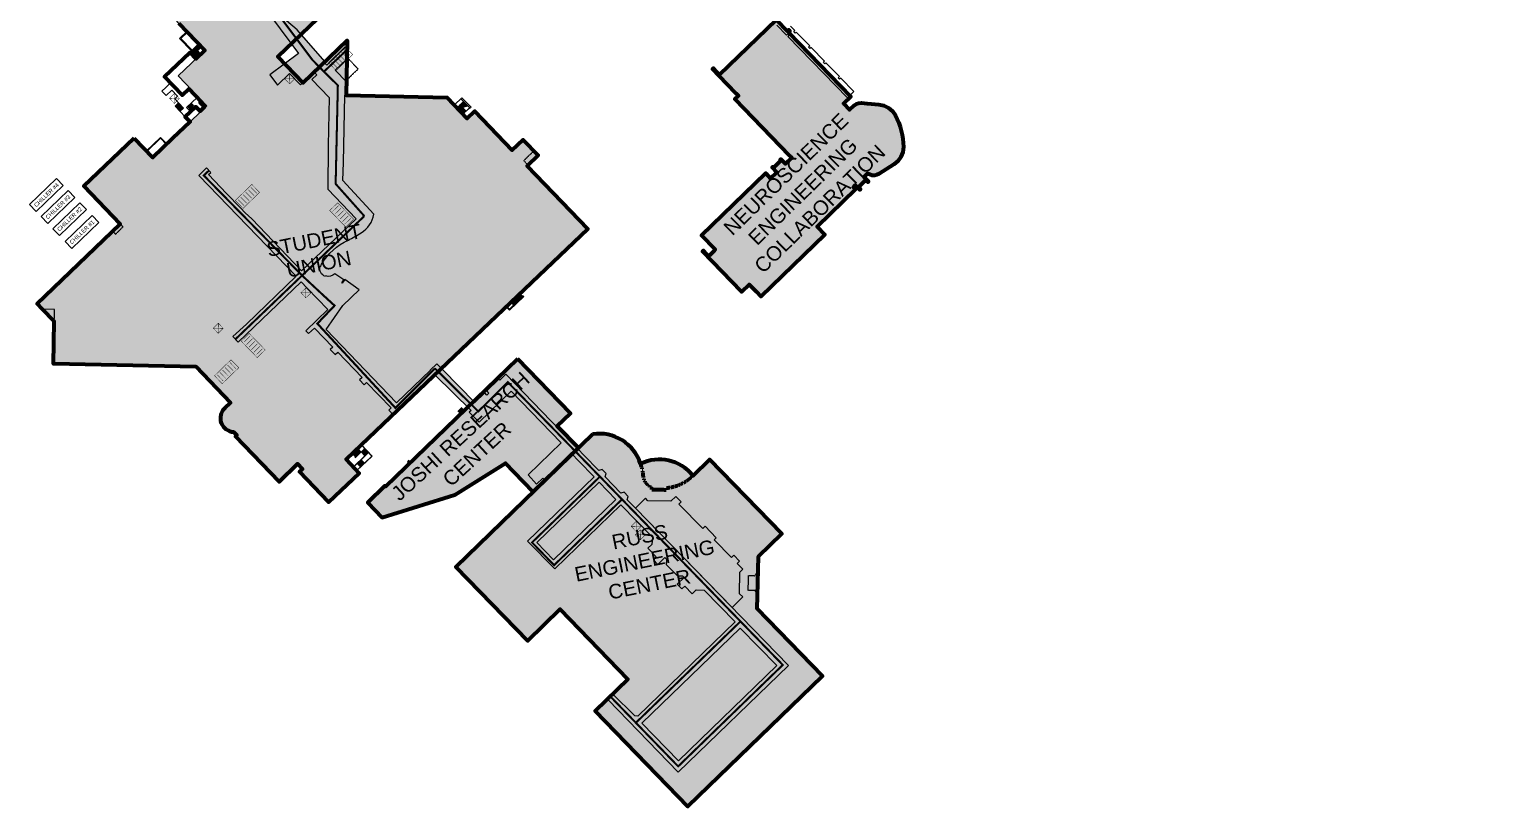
# Model space of a CAD drawing. Header units: inches. Extents: x 18329641 to 18361124, y 7805924 to 7843875.
# Drawn here: x 18342120 to 18359561, y 7819036 to 7828228 of the extents above; entities that cross this region are included whole.
import ezdxf

# ---------------------------------------------------------------- set-up
doc = ezdxf.new("R2010")
doc.units = ezdxf.units.IN
doc.header["$LTSCALE"] = 0.5
doc.header["$MEASUREMENT"] = 0
doc.linetypes.add('HIDDEN', pattern=[0.375, 0.25, -0.125])
for name, color, linetype in [('Buildings - Hatch - Main Campus', 144, 'Continuous'), ('Buildings - Outline', 30, 'Continuous'), ('Buildings - Outside Mechanical Equipment', 54, 'Continuous'), ('Buildings - Text - Main Buildings', 100, 'Continuous'), ('Tunnel - First Floor', 5, 'Continuous'), ('Tunnel - Hatch', 51, 'Continuous'), ('Tunnel - Outline', 120, 'Continuous')]:
    doc.layers.add(name, color=color, linetype=linetype)
doc.layers.add('Buildings - Outline - THICK', color=25, linetype='Continuous', lineweight=100)
for name, color, linetype, plot in [('Tunnel - Elevators', 3, 'Continuous', False), ('Tunnel - Polyline Length', 4, 'Continuous', False), ('Tunnel - Stairs', 210, 'Continuous', False)]:
    doc.layers.add(name, color=color, linetype=linetype, plot=plot)
doc.styles.add('Arial', font='arial.ttf')

# ---------------------------------------------------------------- blocks, each defined once
blk = doc.blocks.new('elevator')
at = {"linetype": 'Continuous', "lineweight": -3, "const_width": 5}
blk.add_lwpolyline([(42, 42), (42, -42), (-42, -42), (-42, 42)], close=True, dxfattribs=at)
for points in [[(42, -42), (-42, 42)], [(42, 42), (-42, -42)]]:
    blk.add_lwpolyline(points, dxfattribs=at)
blk = doc.blocks.new('stairs')
at = {"linetype": 'Continuous', "lineweight": -3, "const_width": 5}
blk.add_lwpolyline([(0, 0), (0, 131), (272, 131), (272, 0)], close=True, dxfattribs=at)
for points in [[(31, 15), (31, 115)], [(73, 15), (73, 115)], [(115, 15), (115, 115)], [(157, 15), (157, 115)], [(199, 15), (199, 115)], [(240, 15), (240, 115)]]:
    blk.add_lwpolyline(points, dxfattribs=at)

msp = doc.modelspace()

# ---------------------------------------------------------------- hatches: boundary and pattern name
at = {"layer": 'Buildings - Hatch - Main Campus'}
for points in [[(18347295, 7827177), (18347058, 7827425), (18345863, 7827450), (18345877, 7828100), (18345355, 7827599), (18345057, 7827909), (18345706, 7828533), (18345479, 7828772), (18345444, 7828791), (18345426, 7828828), (18345266, 7828997), (18345247, 7829008), (18345238, 7829026), (18345052, 7829222), (18345032, 7829233), (18345019, 7829257), (18344230, 7830089), (18343159, 7829059), (18344193, 7827981), (18343879, 7827680), (18344217, 7827327), (18343579, 7826715), (18343359, 7826944), (18343359, 7826944), (18343359, 7826944), (18342764, 7826374), (18343193, 7825927), (18342210, 7824983), (18342412, 7824772), (18342402, 7824272), (18344089, 7824237), (18344496, 7823813), (18344432, 7823750, 0.6513), (18344537, 7823463), (18344570, 7823429), (18344556, 7823415), (18345071, 7822878), (18345290, 7823089), (18345348, 7823028), (18345314, 7822995), (18345657, 7822636), (18346019, 7822981), (18345868, 7823148), (18347264, 7824481), (18347436, 7824645), (18347755, 7824949), (18347961, 7825147), (18348720, 7825871), (18348005, 7826617), (18348133, 7826740), (18347956, 7826924), (18347828, 7826802), (18347385, 7827263)], [(18350150, 7825548), (18350163, 7825560), (18350215, 7825611), (18350229, 7825624), (18350067, 7825792), (18350825, 7826527), (18350883, 7826467), (18350957, 7826538), (18350901, 7826595), (18350910, 7826603), (18350919, 7826594), (18350936, 7826610), (18350988, 7826661), (18351005, 7826677), (18350996, 7826687), (18351005, 7826695), (18351060, 7826638), (18351133, 7826709), (18351117, 7826726), (18351108, 7826735), (18350461, 7827403), (18350503, 7827444), (18350475, 7827473), (18350473, 7827471), (18350269, 7827682), (18350195, 7827758), (18350206, 7827769), (18350280, 7827693), (18350953, 7828344), (18351083, 7828209), (18351098, 7828223), (18351112, 7828208), (18351098, 7828194), (18351832, 7827436), (18351746, 7827353), (18351756, 7827343), (18351807, 7827290), (18351817, 7827279), (18351875, 7827335), (18351900, 7827349), (18351928, 7827358), (18351957, 7827359), (18352024, 7827354), (18352164, 7827342), (18352223, 7827330), (18352278, 7827303), (18352324, 7827262), (18352359, 7827212), (18352380, 7827168), (18352398, 7827123), (18352414, 7827078), (18352427, 7827031), (18352438, 7826984), (18352446, 7826936), (18352451, 7826888), (18352453, 7826839), (18352446, 7826778), (18352424, 7826721), (18352389, 7826671), (18352342, 7826632), (18352168, 7826520), (18352141, 7826507), (18352113, 7826501), (18352084, 7826502), (18352037, 7826522), (18352028, 7826526), (18351992, 7826490), (18351987, 7826486), (18352040, 7826431), (18352032, 7826423), (18352008, 7826448), (18351991, 7826431), (18351939, 7826380), (18351922, 7826364), (18351946, 7826340), (18351937, 7826331), (18351884, 7826386), (18351876, 7826378), (18351862, 7826364), (18351887, 7826338), (18351434, 7825899), (18351526, 7825803), (18350768, 7825069), (18350715, 7825123), (18350648, 7825192), (18350629, 7825212), (18350538, 7825124), (18350076, 7825601), (18350088, 7825612)], [(18348516, 7823686), (18347889, 7824332), (18347401, 7823859), (18346330, 7822820), (18346322, 7822828), (18346119, 7822632), (18346289, 7822457), (18347149, 7822722), (18347748, 7823098), (18347847, 7822996), (18348076, 7822760), (18348611, 7823279), (18348361, 7823536)]]:
    msp.add_hatch(color=256, dxfattribs=at).paths.add_polyline_path(points)
h = msp.add_hatch(color=256, dxfattribs=at)
edge = h.paths.add_edge_path()
edge.add_line((18348778, 7823440), (18347162, 7821872))
edge.add_line((18347162, 7821872), (18348011, 7820997))
edge.add_line((18348011, 7820997), (18348395, 7821369))
edge.add_line((18348395, 7821369), (18349195, 7820544))
edge.add_line((18349195, 7820544), (18348808, 7820169))
edge.add_line((18348808, 7820169), (18349906, 7819036))
edge.add_line((18349906, 7819036), (18351496, 7820578))
edge.add_line((18351496, 7820578), (18350724, 7821373))
edge.add_line((18350724, 7821373), (18350739, 7821994))
edge.add_line((18350739, 7821994), (18351015, 7822261))
edge.add_line((18351015, 7822261), (18350161, 7823142))
edge.add_line((18350161, 7823142), (18349963, 7822949))
edge.add_arc((18349569, 7822644), 498, 37.7088, 116.8382)
edge.add_arc((18348858, 7822937), 509, 17.3158, 99.0333)
at = {"layer": 'Tunnel - Hatch'}
h = msp.add_hatch(color=256, dxfattribs=at)
h.paths.add_polyline_path([(18357037, 7835605), (18356748, 7835903), (18356549, 7836108), (18355846, 7836832), (18355275, 7836284), (18355294, 7836265), (18355311, 7836281), (18355425, 7836163), (18355408, 7836147), (18355437, 7836118), (18355453, 7836133), (18355554, 7836028), (18355456, 7835934), (18356044, 7835322), (18356018, 7835297), (18356133, 7835178), (18356162, 7835207), (18356309, 7835053), (18356280, 7835025), (18356343, 7834959), (18356029, 7834657), (18355841, 7834477), (18355745, 7834576), (18355797, 7834626), (18355826, 7834595), (18356098, 7834856), (18356208, 7834961), (18355100, 7836115), (18354669, 7835702), (18353944, 7836456), (18353829, 7836346), (18353582, 7836604), (18353605, 7836626), (18353298, 7836943), (18351304, 7835022), (18351501, 7834817), (18351694, 7834814), (18351690, 7834556), (18351910, 7834553), (18351908, 7834453), (18351688, 7834457), (18351660, 7832890), (18351796, 7832887), (18351795, 7832835), (18351499, 7832840), (18351500, 7832892), (18351564, 7832891), (18351564, 7832899), (18351517, 7832948), (18351173, 7832610), (18351207, 7832576), (18351153, 7832522), (18351119, 7832557), (18350943, 7832387), (18350941, 7832315), (18350869, 7832317), (18350767, 7832218), (18350811, 7832174), (18350819, 7832173), (18350820, 7832232), (18350872, 7832231), (18350866, 7831933), (18351058, 7831929), (18351057, 7831869), (18350813, 7831874), (18350817, 7832077), (18348051, 7832116), (18348052, 7832140), (18347924, 7832143), (18347920, 7831876), (18347974, 7831820), (18347629, 7831485), (18347579, 7831537), (18346955, 7831546), (18346909, 7831501), (18346785, 7831629), (18346584, 7831433), (18346328, 7831182), (18346342, 7831168), (18345920, 7830788), (18345934, 7830774), (18345685, 7830531), (18345710, 7830506), (18345635, 7830433), (18345610, 7830459), (18344829, 7829802), (18344624, 7829605), (18344389, 7829379), (18344414, 7829353), (18344330, 7829273), (18344391, 7829210), (18345194, 7828373), (18345160, 7828332), (18345286, 7828225), (18345611, 7827849), (18345603, 7827842), (18345637, 7827807), (18345876, 7828037), (18345873, 7827877), (18345736, 7827746), (18345867, 7827610), (18345864, 7827452), (18345847, 7827453), (18345831, 7826653), (18345826, 7826441), (18346193, 7826042, -0.212422), (18346041, 7825823, -0.02245), (18345890, 7825736, 0.154431), (18345574, 7825452, 0.061425), (18345563, 7825425), (18345554, 7825427, 0.372914), (18345619, 7825305), (18345622, 7825314, 0.295179), (18345731, 7825339), (18345838, 7825268), (18345812, 7825232), (18345816, 7825229), (18345849, 7825272), (18346018, 7825149), (18345824, 7824963), (18345627, 7824680), (18346459, 7823813), (18346861, 7824198), (18346859, 7824199), (18346937, 7824274), (18347006, 7824202), (18347386, 7823815), (18347504, 7823929), (18347529, 7823903), (18347553, 7823927), (18347537, 7823943), (18347528, 7823953), (18347670, 7824091), (18347680, 7824081), (18347680, 7824081), (18347752, 7824151), (18348609, 7823268), (18348607, 7823265), (18348676, 7823194), (18348851, 7823013), (18348891, 7823023), (18348937, 7822975), (18348926, 7822936), (18349113, 7822742), (18349153, 7822753), (18349200, 7822705), (18349188, 7822665), (18349284, 7822567), (18349403, 7822683), (18349433, 7822652), (18349705, 7822648), (18349763, 7822704), (18349826, 7822640), (18349799, 7822613), (18350080, 7822324), (18350108, 7822351), (18350240, 7822214), (18350217, 7822191), (18350421, 7821981), (18350448, 7822008), (18350515, 7821939), (18350487, 7821913), (18350555, 7821843), (18350520, 7821809), (18350516, 7821553), (18350553, 7821515), (18350427, 7821393), (18351095, 7820705), (18349792, 7819441), (18348962, 7820298), (18349015, 7820368), (18349279, 7820107), (18349313, 7820106), (18350463, 7821221), (18350098, 7821597), (18350001, 7821598), (18349954, 7821553), (18349867, 7821643), (18349832, 7821610), (18349778, 7821666), (18349861, 7821746), (18349842, 7821765), (18349781, 7821766), (18349650, 7821901), (18349651, 7821962), (18349632, 7821981), (18349550, 7821901), (18349497, 7821956), (18349531, 7821989), (18349431, 7822091), (18349478, 7822135), (18349487, 7822222), (18349114, 7822607), (18348330, 7821846), (18348010, 7822176), (18348795, 7822938), (18348613, 7823126), (18348537, 7823204), (18348216, 7822893), (18348188, 7822922), (18348116, 7822851), (18348016, 7822959), (18348407, 7823338), (18347814, 7823949), (18347436, 7823582), (18347320, 7823701), (18347342, 7823723), (18346917, 7824138), (18346424, 7823665), (18346367, 7823724), (18346396, 7823752), (18346106, 7824053), (18346077, 7824025), (18346023, 7824082), (18346052, 7824110), (18345764, 7824410), (18345736, 7824382), (18345677, 7824443), (18345706, 7824470), (18345489, 7824697), (18345420, 7824631), (18345386, 7824665), (18345647, 7824915), (18345402, 7825170), (18345331, 7825244), (18344587, 7824530), (18344525, 7824595), (18344686, 7824744), (18345274, 7825309), (18344123, 7826503), (18344214, 7826591), (18344265, 7826537), (18344238, 7826511), (18344450, 7826290), (18344614, 7826119), (18344672, 7826058), (18344747, 7825988), (18345336, 7825374), (18345981, 7825989), (18345646, 7826340), (18345651, 7826855), (18345662, 7827422), (18345458, 7827635), (18345516, 7827691), (18345483, 7827726), (18345323, 7827573), (18345196, 7827706), (18345052, 7827568), (18344961, 7827690), (18345301, 7827945), (18344866, 7828526), (18344891, 7828550), (18344314, 7829152), (18344236, 7829232), (18343673, 7828692), (18343736, 7828625), (18343594, 7828489), (18343523, 7828563), (18343462, 7828504), (18342969, 7829018), (18342828, 7829183), (18342501, 7829510), (18342689, 7829692), (18342459, 7829927), (18342399, 7829869), (18342348, 7829921), (18342460, 7830030), (18342790, 7829690), (18342608, 7829514), (18343020, 7829068), (18343104, 7828981), (18343455, 7828616), (18343908, 7829051), (18343771, 7829194), (18343967, 7829380), (18344105, 7829240), (18344523, 7829640), (18344764, 7829871), (18345499, 7830574), (18345372, 7830704), (18345446, 7830777), (18345573, 7830646), (18345823, 7830889), (18345837, 7830874), (18346231, 7831283), (18346245, 7831268), (18346500, 7831520), (18346702, 7831715), (18346579, 7831844), (18346625, 7831889), (18346633, 7832511), (18345805, 7833366), (18344564, 7835323), (18344127, 7835788), (18343338, 7836598), (18344285, 7837506), (18343082, 7838749), (18342941, 7838613), (18342835, 7838722), (18343060, 7838940), (18344169, 7837794), (18344162, 7837787), (18344183, 7837765), (18344195, 7837777), (18344471, 7837492), (18344679, 7837694), (18344700, 7837672), (18344750, 7837721), (18345939, 7838876), (18344789, 7840062), (18344858, 7840128), (18344883, 7840102), (18345328, 7840533), (18345522, 7840333), (18345590, 7840398), (18345822, 7840158), (18345755, 7840093), (18346333, 7839512), (18346310, 7839490), (18346432, 7839364), (18346699, 7839622), (18346714, 7839631), (18346892, 7839804), (18347871, 7839400), (18348583, 7840054), (18348586, 7840178), (18348509, 7840259), (18348477, 7840292), (18348481, 7840296), (18348035, 7840761), (18348187, 7840906), (18348283, 7840806), (18348724, 7841229), (18348628, 7841328), (18348778, 7841471), (18348873, 7841372), (18349026, 7841519), (18348930, 7841619), (18348988, 7841674), (18349084, 7841574), (18349183, 7841669), (18349220, 7841629), (18349555, 7841951), (18349463, 7842047), (18349556, 7842136), (18349710, 7841975), (18350070, 7841968), (18350728, 7842598), (18350804, 7842516), (18350753, 7842467), (18350773, 7842446), (18350768, 7842441), (18350786, 7842422), (18350953, 7842383), (18351191, 7842378), (18351224, 7842346), (18351473, 7842585), (18351480, 7842577), (18351505, 7842600), (18351497, 7842608), (18351713, 7842815), (18351720, 7842807), (18351824, 7842909), (18351898, 7842832), (18351627, 7842572), (18351783, 7842409), (18351724, 7842352), (18351568, 7842515), (18351500, 7842442, 0.103983), (18351373, 7842191), (18352010, 7841527), (18352273, 7841780), (18352239, 7841815, 0.30198), (18352240, 7841828), (18352578, 7842152), (18352629, 7842201), (18352649, 7842180), (18352706, 7842235), (18352698, 7842244), (18352766, 7842309), (18352810, 7842263), (18352778, 7842233), (18352912, 7842093), (18352944, 7842123), (18352990, 7842076), (18352973, 7842059), (18352983, 7842049), (18352738, 7841815), (18352702, 7841853, 0.194152), (18352487, 7841723), (18352505, 7841704), (18352469, 7841670), (18352514, 7841623), (18352410, 7841524), (18352382, 7841552), (18352175, 7841355), (18352454, 7841064), (18352439, 7841049), (18352459, 7841028), (18352474, 7841043), (18352518, 7840997), (18352548, 7841025), (18352589, 7840982), (18352560, 7840954), (18352707, 7840800), (18352812, 7840691, 0.140936), (18353143, 7840872), (18353022, 7840999), (18353080, 7841055), (18353203, 7840927), (18353327, 7841048), (18353320, 7841056), (18353467, 7841197), (18353562, 7841097), (18353503, 7841041), (18353485, 7841059), (18353459, 7841033), (18353467, 7841025), (18352801, 7840386), (18353055, 7840120), (18353291, 7839922), (18354339, 7839292), (18354363, 7839315), (18354954, 7838704), (18355293, 7838700), (18355412, 7838577), (18355805, 7838956), (18355905, 7838852), (18355513, 7838473), (18356017, 7837951), (18356057, 7837909), (18356151, 7837811), (18356166, 7837825), (18356323, 7837662), (18356540, 7837872), (18356543, 7837869), (18356704, 7838025), (18356786, 7837940), (18356567, 7837729), (18356668, 7837625), (18355949, 7836932), (18357037, 7835808), (18357103, 7835744), (18357611, 7835537), (18358466, 7835206), (18358518, 7835340), (18358681, 7835430), (18359561, 7835088), (18359512, 7834978), (18358753, 7835272, 0.410779), (18358570, 7835192), (18358501, 7835015), (18358399, 7835055), (18358213, 7834575, 0.850777), (18358200, 7834542), (18358114, 7834340), (18358017, 7834009), (18357550, 7834190), (18357255, 7833428), (18357266, 7833424), (18357270, 7833434), (18357548, 7833327), (18357609, 7833303), (18357623, 7833297), (18357618, 7833279), (18357607, 7833242), (18357601, 7833244), (18357588, 7833201), (18357594, 7833199), (18357524, 7832959), (18357516, 7832962), (18357509, 7832943), (18357476, 7832812), (18357458, 7832767), (18357475, 7832735), (18358785, 7832226), (18358832, 7832347), (18359011, 7832279), (18358990, 7832225), (18359049, 7832202), (18359040, 7832179), (18358967, 7832148), (18358855, 7832100), (18358751, 7832140), (18358759, 7832159), (18357449, 7832668), (18357416, 7832655), (18357361, 7832513), (18357318, 7832530), (18357326, 7832551), (18357304, 7832559), (18357317, 7832595), (18357332, 7832632), (18357368, 7832725), (18357389, 7832717), (18357395, 7832733), (18357374, 7832741), (18357423, 7832867), (18357538, 7833249), (18357243, 7833364), (18357243, 7833366), (18357232, 7833370), (18357231, 7833368), (18357156, 7833397), (18357529, 7834358), (18357604, 7834329), (18357576, 7834257), (18357884, 7834137), (18357997, 7834190), (18357917, 7834374), (18357998, 7834410), (18357972, 7834468), (18358013, 7834486), (18358263, 7835130), (18357559, 7835403)])
h.paths.add_polyline_path([(18350523, 7821148), (18350955, 7820703), (18349793, 7819575), (18349361, 7820021)], flags=16)
h.paths.add_polyline_path([(18349052, 7822669), (18348317, 7821956), (18348120, 7822160), (18348854, 7822872)], flags=16)
h.paths.add_polyline_path([(18347618, 7831620), (18347618, 7831648), (18347546, 7831722), (18347472, 7831650), (18347472, 7831634), (18347073, 7831642), (18347073, 7831668), (18347101, 7831668), (18347103, 7831744), (18347009, 7831743), (18346918, 7831654), (18346917, 7831630), (18346707, 7831847), (18346731, 7831847), (18346822, 7831936), (18346824, 7832020), (18346748, 7832021), (18346747, 7831993), (18346721, 7831993), (18346727, 7832401), (18346746, 7832401), (18346817, 7832471), (18346748, 7832542), (18346729, 7832542), (18346729, 7832554), (18346927, 7832746), (18346939, 7832746), (18346939, 7832727), (18347008, 7832656), (18347080, 7832725), (18347080, 7832744), (18347488, 7832738), (18347633, 7832736), (18347647, 7832736), (18347847, 7832530), (18347821, 7832530), (18347748, 7832459), (18347819, 7832385), (18347831, 7832385), (18347825, 7831977), (18347809, 7831977), (18347736, 7831905), (18347807, 7831831), (18347835, 7831831)], flags=16)
h.paths.add_polyline_path([(18349154, 7832203), (18348774, 7832595), (18349135, 7832946), (18351217, 7834937), (18351594, 7834552), (18351568, 7833131), (18350717, 7832303), (18350587, 7832178)], flags=16)
h.paths.add_polyline_path([(18348929, 7832227), (18347981, 7832241), (18347981, 7832217), (18347925, 7832218), (18347929, 7832491), (18347975, 7832536), (18347891, 7832622), (18348101, 7832826), (18348196, 7832728), (18348194, 7832596), (18348612, 7832590), (18348947, 7832244)], flags=16)
h.paths.add_polyline_path([(18348718, 7832708), (18348378, 7832713), (18348095, 7833004), (18347799, 7832717), (18347643, 7832877), (18347597, 7832833), (18346974, 7832842), (18346926, 7832890), (18346664, 7832636), (18345883, 7833431), (18344686, 7835400), (18344213, 7835872), (18343823, 7836280), (18344763, 7837190), (18344579, 7837380), (18344788, 7837581), (18344769, 7837600), (18344820, 7837648), (18345670, 7838464), (18345742, 7838534), (18345775, 7838499), (18345951, 7838669), (18346059, 7838667), (18346060, 7838703), (18346252, 7838700), (18346251, 7838664), (18346307, 7838663), (18346344, 7838699), (18346224, 7838822), (18346168, 7838772), (18346153, 7838791), (18346505, 7839131), (18346587, 7839200), (18346516, 7839277), (18346782, 7839536), (18346792, 7839551), (18346921, 7839676), (18347957, 7839261), (18348673, 7839947), (18349624, 7838903), (18350506, 7837988), (18350016, 7837520), (18350136, 7837396), (18350351, 7837604), (18350318, 7837638), (18350590, 7837901), (18351310, 7837154), (18349723, 7835644), (18349508, 7835647), (18348505, 7836675), (18347946, 7836134), (18347929, 7836152), (18347763, 7835991), (18347777, 7835977), (18347669, 7835873), (18347655, 7835887), (18347618, 7835851), (18347635, 7835833), (18346573, 7834806), (18346640, 7834737), (18347219, 7835297), (18347321, 7835192), (18347436, 7835303), (18347516, 7835221), (18347611, 7835313), (18347430, 7835501), (18348229, 7836274), (18348505, 7836541), (18348707, 7836332), (18348656, 7836282), (18348726, 7836210), (18348777, 7836260), (18348975, 7836057), (18349466, 7835550), (18349762, 7835545), (18351378, 7837083), (18351503, 7836953), (18351823, 7836714), (18352188, 7836556), (18352405, 7836331), (18352060, 7835998), (18352068, 7835989)], flags=16)
h.paths.add_polyline_path([(18354656, 7835887), (18353948, 7836625), (18353835, 7836516), (18353376, 7837018), (18354973, 7838558), (18355231, 7838557), (18356290, 7837461)], flags=16)
h.paths.add_polyline_path([(18352465, 7836477), (18352300, 7836647), (18351920, 7836807), (18351595, 7837041), (18351580, 7837027), (18350897, 7837735), (18350982, 7837818), (18350916, 7837887), (18350830, 7837804), (18350080, 7838582), (18350378, 7838871), (18350404, 7838844), (18352178, 7840558), (18352310, 7840687), (18352468, 7840838), (18352668, 7840629), (18352695, 7840595, -0.29439), (18352686, 7840460), (18352607, 7840382), (18352964, 7840010), (18353205, 7839799), (18354235, 7839191), (18354735, 7838673), (18354734, 7838571), (18352558, 7836479)], flags=16)
h.paths.add_polyline_path([(18343733, 7836327), (18343472, 7836596), (18344335, 7837431), (18344596, 7837161)], flags=16)
h.paths.add_polyline_path([(18350005, 7838659), (18349711, 7838965), (18349710, 7838964), (18349443, 7839262), (18349508, 7839320), (18349385, 7839458), (18348720, 7840186), (18348553, 7840360), (18348570, 7840376), (18348301, 7840657), (18349389, 7841701), (18349460, 7841627), (18349539, 7841703), (18349480, 7841764), (18349613, 7841891), (18349738, 7841760), (18349841, 7841858), (18349972, 7841721), (18350666, 7842386), (18350688, 7842364), (18350709, 7842385), (18350744, 7842348), (18350733, 7842337), (18350798, 7842269), (18350832, 7842302), (18351157, 7842295), (18351510, 7841927), (18351402, 7841823), (18351437, 7841790), (18351544, 7841891), (18352170, 7841238), (18351917, 7840995), (18352153, 7840725), (18350304, 7838948)], flags=16)
h.paths.add_polyline_path([(18346088, 7838859), (18345802, 7839154), (18346162, 7839502), (18346448, 7839207)], flags=16)
h.paths.add_polyline_path([(18345736, 7839223), (18344934, 7840051), (18345283, 7840390), (18346095, 7839571)], flags=16)
h.paths.add_polyline_path([(18352204, 7840811), (18352040, 7840983), (18352191, 7841127), (18352348, 7840962), (18352374, 7840987), (18352381, 7840980)], flags=16)

# ---------------------------------------------------------------- linework, layer by layer
at = {"layer": 'Buildings - Hatch - Main Campus'}
msp.add_lwpolyline([(18345706, 7828533), (18345057, 7827909), (18345355, 7827599), (18345877, 7828100), (18345863, 7827450), (18347058, 7827425), (18347295, 7827177), (18347385, 7827263), (18347828, 7826802), (18347956, 7826924), (18348133, 7826740), (18348005, 7826617), (18348720, 7825871), (18347961, 7825147), (18347755, 7824949), (18347436, 7824645), (18347264, 7824481), (18345868, 7823148), (18346019, 7822981), (18345657, 7822636), (18345314, 7822995), (18345348, 7823028), (18345290, 7823089), (18345071, 7822878), (18344556, 7823415), (18344570, 7823429), (18344537, 7823463, -0.654179), (18344432, 7823751), (18344496, 7823813), (18344089, 7824237), (18342402, 7824272), (18342412, 7824772), (18342210, 7824983), (18343193, 7825927), (18342764, 7826374), (18343359, 7826944), (18343579, 7826715), (18344217, 7827327), (18343879, 7827680), (18344193, 7827981), (18343159, 7829059)], format="xyb", dxfattribs=at)
at = {"layer": 'Buildings - Outline'}
for p, q in [((18343893, 7828123), (18343979, 7828205)), ((18344034, 7827976), (18343893, 7828123)), ((18343910, 7828122), (18343987, 7828196)), ((18344043, 7827984), (18343910, 7828122)), ((18344034, 7827976), (18344119, 7828058)), ((18344037, 7827979), (18344110, 7827902)), ((18344044, 7827986), (18344110, 7827917)), ((18344051, 7827993), (18344118, 7827924)), ((18344058, 7828000), (18344125, 7827930)), ((18344066, 7828007), (18344132, 7827937)), ((18344070, 7827944), (18344153, 7828024)), ((18344073, 7828014), (18344139, 7827944)), ((18344080, 7828020), (18344113, 7827986)), ((18344087, 7828027), (18344120, 7827993)), ((18344094, 7828034), (18344128, 7828000)), ((18344102, 7828041), (18344135, 7828007)), ((18344103, 7827910), (18344186, 7827989)), ((18344109, 7828048), (18344142, 7828014)), ((18343731, 7827543), (18343766, 7827576)), ((18343766, 7827576), (18343787, 7827596)), ((18343731, 7827543), (18343685, 7827500)), ((18343685, 7827500), (18343736, 7827446)), ((18343804, 7827511), (18343736, 7827446)), ((18343804, 7827511), (18343870, 7827441)), ((18343837, 7827410), (18343870, 7827441)), ((18343837, 7827410), (18343942, 7827299)), ((18344101, 7827422), (18343978, 7827306)), ((18347233, 7827421), (18347144, 7827336)), ((18347221, 7827409), (18347329, 7827296)), ((18347233, 7827421), (18347342, 7827308)), ((18343842, 7827322), (18343883, 7827361)), ((18343842, 7827322), (18343962, 7827196)), ((18343850, 7827314), (18343891, 7827353)), ((18343858, 7827306), (18343898, 7827345)), ((18343865, 7827298), (18343906, 7827337)), ((18343873, 7827290), (18343913, 7827329)), ((18343880, 7827282), (18343921, 7827321)), ((18343888, 7827275), (18343928, 7827313)), ((18343895, 7827267), (18343936, 7827305)), ((18343901, 7827261), (18343942, 7827299)), ((18344026, 7827256), (18343978, 7827306)), ((18344037, 7827266), (18343989, 7827317)), ((18344046, 7827275), (18343998, 7827325)), ((18344054, 7827283), (18344007, 7827333)), ((18344063, 7827291), (18344015, 7827342)), ((18344072, 7827299), (18344024, 7827350)), ((18344081, 7827308), (18344033, 7827358)), ((18344142, 7827267), (18344141, 7827266)), ((18344163, 7827329), (18344163, 7827329)), ((18344183, 7827307), (18344184, 7827308)), ((18347176, 7827302), (18347212, 7827336)), ((18347183, 7827294), (18347219, 7827329)), ((18347189, 7827286), (18347226, 7827321)), ((18347197, 7827280), (18347233, 7827314)), ((18347204, 7827273), (18347240, 7827307)), ((18347210, 7827338), (18347214, 7827342)), ((18347283, 7827262), (18347210, 7827338)), ((18347210, 7827264), (18347247, 7827300)), ((18347211, 7827338), (18347214, 7827341)), ((18347283, 7827263), (18347211, 7827338)), ((18347244, 7827311), (18347214, 7827342)), ((18347243, 7827311), (18347214, 7827341)), ((18347216, 7827340), (18347253, 7827375)), ((18347218, 7827258), (18347254, 7827293)), ((18347223, 7827333), (18347260, 7827368)), ((18347225, 7827251), (18347261, 7827285)), ((18347230, 7827326), (18347267, 7827361)), ((18347232, 7827244), (18347268, 7827278)), ((18347237, 7827318), (18347274, 7827354)), ((18347239, 7827237), (18347274, 7827271)), ((18347243, 7827311), (18347268, 7827317)), ((18347244, 7827311), (18347281, 7827347)), ((18347246, 7827229), (18347281, 7827264)), ((18347260, 7827315), (18347268, 7827317)), ((18347263, 7827316), (18347288, 7827339)), ((18347268, 7827317), (18347272, 7827315)), ((18347272, 7827315), (18347273, 7827321)), ((18347273, 7827321), (18347276, 7827319)), ((18347276, 7827319), (18347301, 7827325)), ((18347276, 7827319), (18347285, 7827321)), ((18347282, 7827264), (18347322, 7827303)), ((18347283, 7827321), (18347295, 7827332)), ((18347283, 7827263), (18347324, 7827302)), ((18347283, 7827262), (18347325, 7827301)), ((18347329, 7827296), (18347342, 7827308)), ((18343861, 7826972), (18343964, 7827072)), ((18343958, 7827078), (18343964, 7827072)), ((18344012, 7827130), (18344013, 7827131)), ((18343504, 7826793), (18343670, 7826952)), ((18343510, 7826787), (18343670, 7826941)), ((18343670, 7826952), (18343745, 7826874)), ((18343670, 7826941), (18343739, 7826869)), ((18343854, 7826979), (18343861, 7826972)), ((18348133, 7826740), (18348125, 7826731)), ((18347794, 7824919), (18347760, 7824955)), ((18347958, 7825076), (18347794, 7824919)), ((18347794, 7824908), (18347964, 7825070)), ((18347846, 7824969), (18347813, 7825004)), ((18347854, 7824976), (18347821, 7825011)), ((18347861, 7824984), (18347828, 7825018)), ((18347869, 7824991), (18347835, 7825026)), ((18347877, 7824998), (18347843, 7825033)), ((18347884, 7825005), (18347850, 7825041)), ((18347892, 7825013), (18347858, 7825048)), ((18347899, 7825020), (18347866, 7825055)), ((18347907, 7825027), (18347873, 7825062)), ((18347914, 7825034), (18347881, 7825070)), ((18347922, 7825042), (18347888, 7825077)), ((18347930, 7825049), (18347896, 7825084)), ((18347937, 7825056), (18347904, 7825091)), ((18347945, 7825063), (18347911, 7825099)), ((18347952, 7825071), (18347919, 7825106)), ((18347964, 7825070), (18347958, 7825076)), ((18342270, 7824920), (18342412, 7824772)), ((18347755, 7824949), (18347794, 7824908)), ((18347243, 7823705), (18347210, 7823740)), ((18347218, 7823748), (18347251, 7823713)), ((18347259, 7823721), (18347225, 7823755)), ((18346334, 7823593), (18346335, 7823594)), ((18346385, 7823642), (18346384, 7823641)), ((18347186, 7823717), (18347219, 7823682)), ((18347227, 7823690), (18347194, 7823725)), ((18347202, 7823732), (18347235, 7823698)), ((18345976, 7823171), (18345936, 7823213)), ((18345984, 7823179), (18345944, 7823221)), ((18345992, 7823186), (18345952, 7823228)), ((18346000, 7823194), (18345960, 7823236)), ((18346008, 7823201), (18345968, 7823243)), ((18346042, 7823234), (18345969, 7823164)), ((18346042, 7823231), (18345970, 7823163)), ((18346016, 7823209), (18345976, 7823251)), ((18346024, 7823217), (18345983, 7823259)), ((18346031, 7823224), (18345991, 7823266)), ((18346039, 7823232), (18345999, 7823274)), ((18346042, 7823315), (18346169, 7823182)), ((18346042, 7823234), (18346090, 7823184)), ((18346042, 7823231), (18346087, 7823184)), ((18346044, 7823316), (18346172, 7823182)), ((18346044, 7823232), (18346084, 7823271)), ((18346052, 7823224), (18346092, 7823263)), ((18346059, 7823216), (18346100, 7823255)), ((18346067, 7823208), (18346107, 7823247)), ((18346074, 7823200), (18346115, 7823239)), ((18346082, 7823192), (18346122, 7823231)), ((18346090, 7823184), (18346130, 7823223)), ((18346087, 7823184), (18345951, 7823053)), ((18345951, 7823053), (18345955, 7823048)), ((18346090, 7823184), (18345952, 7823052)), ((18345969, 7823164), (18345970, 7823163)), ((18346169, 7823182), (18345991, 7823011)), ((18346172, 7823182), (18345992, 7823010)), ((18345996, 7823093), (18346034, 7823053)), ((18346003, 7823101), (18346042, 7823060)), ((18346011, 7823108), (18346050, 7823068)), ((18346019, 7823116), (18346058, 7823075)), ((18346027, 7823123), (18346066, 7823083)), ((18346035, 7823131), (18346074, 7823091)), ((18346043, 7823139), (18346082, 7823098)), ((18346625, 7823106), (18346601, 7823131)), ((18346627, 7823107), (18346603, 7823132)), ((18347794, 7823050), (18347793, 7823052)), ((18347821, 7823023), (18347820, 7823024))]:
    msp.add_line(p, q, dxfattribs=at)
at = {"layer": 'Buildings - Outline', "linetype": 'HIDDEN'}
for p, q in [((18347964, 7826677), (18348075, 7826783)), ((18348125, 7826731), (18348075, 7826783)), ((18348014, 7826625), (18347964, 7826677)), ((18350702, 7821767), (18350735, 7821828)), ((18350619, 7821592), (18350621, 7821768)), ((18350621, 7821768), (18350702, 7821767)), ((18350700, 7821591), (18350619, 7821592)), ((18350728, 7821537), (18350700, 7821591))]:
    msp.add_line(p, q, dxfattribs=at)
at = {"layer": 'Buildings - Outline'}
msp.add_lwpolyline([(18345706, 7828533), (18345057, 7827909), (18345355, 7827599), (18345877, 7828100), (18345863, 7827450), (18347058, 7827425), (18347295, 7827177), (18347385, 7827263), (18347828, 7826802), (18347956, 7826924), (18348133, 7826740), (18348005, 7826617), (18348720, 7825871), (18346808, 7824046), (18346385, 7823642), (18345864, 7823144), (18346019, 7822981), (18345657, 7822636), (18345314, 7822995), (18345348, 7823028), (18345290, 7823089), (18345071, 7822878), (18344556, 7823415), (18344570, 7823429), (18344537, 7823463, -0.654179), (18344432, 7823751), (18344496, 7823813), (18344089, 7824237), (18342402, 7824272), (18342415, 7824917), (18342270, 7824920), (18342210, 7824983), (18343193, 7825927), (18342764, 7826374), (18343359, 7826944)], format="xyb", dxfattribs=at)
for points in [[(18343359, 7826944), (18343579, 7826715), (18343816, 7826942), (18344019, 7827137), (18343962, 7827196), (18344087, 7827315), (18344137, 7827262), (18344189, 7827312), (18344139, 7827364), (18344148, 7827372), (18344004, 7827525), (18343925, 7827450), (18343717, 7827669), (18344020, 7827956), (18344090, 7827882), (18344193, 7827981), (18343887, 7828300)], [(18347889, 7824332), (18347401, 7823859), (18346330, 7822820), (18346322, 7822828), (18346119, 7822632), (18346289, 7822457), (18347149, 7822722), (18347748, 7823098), (18347847, 7822996), (18348076, 7822760), (18348611, 7823279), (18348361, 7823536), (18348516, 7823686), (18347890, 7824331)]]:
    msp.add_lwpolyline(points, dxfattribs=at)
for points in [[(18350150, 7825548), (18350163, 7825560), (18350215, 7825611), (18350229, 7825624), (18350067, 7825792), (18350825, 7826527), (18350883, 7826467), (18350957, 7826538), (18350901, 7826595), (18350910, 7826603), (18350919, 7826594), (18350936, 7826610), (18350988, 7826661), (18351005, 7826677), (18350996, 7826687), (18351005, 7826695), (18351060, 7826638), (18351133, 7826709), (18351117, 7826726), (18351108, 7826735), (18350461, 7827403), (18350503, 7827444), (18350475, 7827473), (18350473, 7827471), (18350269, 7827682), (18350195, 7827758), (18350206, 7827769), (18350280, 7827693), (18350953, 7828344), (18351083, 7828209), (18351098, 7828223), (18351112, 7828208), (18351098, 7828194), (18351832, 7827436), (18351746, 7827353), (18351756, 7827343), (18351807, 7827290), (18351817, 7827279), (18351875, 7827335), (18351900, 7827349), (18351928, 7827358), (18351957, 7827359), (18352024, 7827354), (18352164, 7827342), (18352223, 7827330), (18352278, 7827303), (18352324, 7827262), (18352359, 7827212), (18352380, 7827168), (18352398, 7827123), (18352414, 7827078), (18352427, 7827031), (18352438, 7826984), (18352446, 7826936), (18352451, 7826888), (18352453, 7826839), (18352446, 7826778), (18352424, 7826721), (18352389, 7826671), (18352342, 7826632), (18352168, 7826520), (18352141, 7826507), (18352113, 7826501), (18352084, 7826502), (18352037, 7826522), (18352028, 7826526), (18351992, 7826490), (18351987, 7826486), (18352040, 7826431), (18352032, 7826423), (18352008, 7826448), (18351991, 7826431), (18351939, 7826380), (18351922, 7826364), (18351946, 7826340), (18351937, 7826331), (18351884, 7826386), (18351876, 7826378), (18351862, 7826364), (18351887, 7826338), (18351434, 7825899), (18351526, 7825803), (18350768, 7825069), (18350715, 7825123), (18350648, 7825192), (18350629, 7825212), (18350538, 7825124), (18350076, 7825601), (18350088, 7825612)], [(18343794, 7827742), (18343788, 7827748), (18343779, 7827740), (18343785, 7827734)], [(18343820, 7827767), (18343815, 7827773), (18343806, 7827765), (18343812, 7827759)], [(18343767, 7827717), (18343761, 7827723), (18343753, 7827714), (18343758, 7827708)]]:
    msp.add_lwpolyline(points, close=True, dxfattribs=at)
at = {"layer": 'Buildings - Outline', "linetype": 'HIDDEN'}
for points in [[(18345866, 7827628), (18346006, 7827761), (18345873, 7827899)], [(18343137, 7825807), (18343104, 7825842)], [(18343137, 7825807), (18343226, 7825893)], [(18343226, 7825893), (18343193, 7825927)]]:
    msp.add_lwpolyline(points, dxfattribs=at)
at = {"layer": 'Buildings - Outline'}
msp.add_lwpolyline([(18348778, 7823440), (18347162, 7821872), (18348011, 7820997), (18348395, 7821369), (18349195, 7820544), (18348808, 7820169), (18349906, 7819036), (18351496, 7820578), (18350724, 7821373), (18350739, 7821994), (18351015, 7822261), (18350161, 7823142), (18349963, 7822949, 0.359674), (18349344, 7823089, 0.37248)], format="xyb", close=True, dxfattribs=at)
at = {"layer": 'Buildings - Outline', "linetype": 'HIDDEN'}
msp.add_lwpolyline([(18349344, 7823089, -0.104838), (18349379, 7822924, 0.261909), (18349476, 7822813), (18349475, 7822787), (18349648, 7822784), (18349648, 7822805, 0.174303), (18349963, 7822949)], format="xyb", dxfattribs=at)
at = {"layer": 'Buildings - Outline'}
msp.add_arc((18346625, 7823106), 34.3, 134.1305, 224.1305, dxfattribs=at)
at = {"layer": 'Buildings - Outline - THICK'}
msp.add_lwpolyline([(18345706, 7828533), (18345057, 7827909), (18345355, 7827599), (18345877, 7828100), (18345863, 7827450), (18347058, 7827425), (18347295, 7827177), (18347385, 7827263), (18347828, 7826802), (18347956, 7826924), (18348133, 7826740), (18348005, 7826617), (18348720, 7825871), (18346808, 7824046), (18346385, 7823642), (18345864, 7823144), (18346019, 7822981), (18345657, 7822636), (18345314, 7822995), (18345348, 7823028), (18345290, 7823089), (18345071, 7822878), (18344556, 7823415), (18344570, 7823429), (18344537, 7823463, -0.654179), (18344432, 7823751), (18344496, 7823813), (18344089, 7824237), (18342402, 7824272), (18342412, 7824772), (18342270, 7824920), (18342210, 7824983), (18343193, 7825927), (18342764, 7826374), (18343359, 7826944)], format="xyb", dxfattribs=at)
for points in [[(18343359, 7826944), (18343579, 7826715), (18343816, 7826942), (18344019, 7827137), (18343962, 7827196), (18344087, 7827315), (18344137, 7827262), (18344189, 7827312), (18344139, 7827364), (18344148, 7827372), (18344004, 7827525), (18343925, 7827450), (18343717, 7827669), (18344020, 7827956), (18344090, 7827882), (18344193, 7827981), (18343887, 7828300)], [(18347889, 7824332), (18347401, 7823859), (18346330, 7822820), (18346322, 7822828), (18346119, 7822632), (18346289, 7822457), (18347149, 7822722), (18347748, 7823098), (18347847, 7822996), (18348076, 7822760), (18348611, 7823279), (18348361, 7823536), (18348516, 7823686), (18347890, 7824331)]]:
    msp.add_lwpolyline(points, dxfattribs=at)
msp.add_lwpolyline([(18350150, 7825548), (18350163, 7825560), (18350215, 7825611), (18350229, 7825624), (18350067, 7825792), (18350825, 7826527), (18350883, 7826467), (18350957, 7826538), (18350901, 7826595), (18350910, 7826603), (18350919, 7826594), (18350936, 7826610), (18350988, 7826661), (18351005, 7826677), (18350996, 7826687), (18351005, 7826695), (18351060, 7826638), (18351133, 7826709), (18351117, 7826726), (18351108, 7826735), (18350461, 7827403), (18350503, 7827444), (18350475, 7827473), (18350473, 7827471), (18350269, 7827682), (18350195, 7827758), (18350206, 7827769), (18350280, 7827693), (18350953, 7828344), (18351083, 7828209), (18351098, 7828223), (18351112, 7828208), (18351098, 7828194), (18351832, 7827436), (18351746, 7827353), (18351756, 7827343), (18351807, 7827290), (18351817, 7827279), (18351875, 7827335), (18351900, 7827349), (18351928, 7827358), (18351957, 7827359), (18352024, 7827354), (18352164, 7827342), (18352223, 7827330), (18352278, 7827303), (18352324, 7827262), (18352359, 7827212), (18352380, 7827168), (18352398, 7827123), (18352414, 7827078), (18352427, 7827031), (18352438, 7826984), (18352446, 7826936), (18352451, 7826888), (18352453, 7826839), (18352446, 7826778), (18352424, 7826721), (18352389, 7826671), (18352342, 7826632), (18352168, 7826520), (18352141, 7826507), (18352113, 7826501), (18352084, 7826502), (18352037, 7826522), (18352028, 7826526), (18351992, 7826490), (18351987, 7826486), (18352040, 7826431), (18352032, 7826423), (18352008, 7826448), (18351991, 7826431), (18351939, 7826380), (18351922, 7826364), (18351946, 7826340), (18351937, 7826331), (18351884, 7826386), (18351876, 7826378), (18351862, 7826364), (18351887, 7826338), (18351434, 7825899), (18351526, 7825803), (18350768, 7825069), (18350715, 7825123), (18350648, 7825192), (18350629, 7825212), (18350538, 7825124), (18350076, 7825601), (18350088, 7825612)], close=True, dxfattribs=at)
msp.add_lwpolyline([(18348778, 7823440), (18347162, 7821872), (18348011, 7820997), (18348395, 7821369), (18349195, 7820544), (18348808, 7820169), (18349906, 7819036), (18351496, 7820578), (18350724, 7821373), (18350739, 7821994), (18351015, 7822261), (18350161, 7823142), (18349963, 7822949, 0.359674), (18349344, 7823089, 0.37248)], format="xyb", close=True, dxfattribs=at)
at = {"layer": 'Buildings - Outline - THICK', "linetype": 'HIDDEN'}
msp.add_lwpolyline([(18349344, 7823089, -0.104838), (18349379, 7822924, 0.261909), (18349476, 7822813), (18349475, 7822787), (18349648, 7822784), (18349648, 7822805, 0.174303), (18349963, 7822949)], format="xyb", dxfattribs=at)
at = {"layer": 'Buildings - Outside Mechanical Equipment'}
for points in [[(18342120, 7826158), (18342440, 7826465), (18342519, 7826383), (18342199, 7826075)], [(18342257, 7826015), (18342577, 7826322), (18342656, 7826240), (18342336, 7825932)], [(18342394, 7825872), (18342714, 7826179), (18342793, 7826097), (18342473, 7825790)], [(18342541, 7825719), (18342861, 7826026), (18342940, 7825944), (18342620, 7825637)]]:
    msp.add_lwpolyline(points, close=True, dxfattribs=at)
at = {"layer": 'Tunnel - First Floor', "elevation": -124410}
msp.add_lwpolyline([(18350958, 7828279), (18351070, 7828162), (18351085, 7828176), (18351099, 7828161), (18351085, 7828147), (18351791, 7827419), (18351867, 7827494), (18351712, 7827654), (18351699, 7827641), (18351682, 7827658), (18351696, 7827671), (18351537, 7827835), (18351524, 7827822), (18351507, 7827839), (18351521, 7827853), (18351362, 7828016), (18351348, 7828003), (18351331, 7828020), (18351346, 7828034), (18351187, 7828197), (18351173, 7828184), (18351156, 7828201), (18351170, 7828215), (18351118, 7828269)], dxfattribs=at)
at = {"layer": 'Tunnel - Outline'}
msp.add_lwpolyline([(18344866, 7828526), (18345301, 7827945), (18344961, 7827690), (18345052, 7827568), (18345196, 7827706), (18345323, 7827573), (18345483, 7827726), (18345516, 7827691), (18345458, 7827635), (18345662, 7827422), (18345651, 7826855), (18345646, 7826340), (18345981, 7825989), (18345336, 7825374), (18344747, 7825988), (18344672, 7826058), (18344614, 7826119), (18344450, 7826290), (18344238, 7826511), (18344265, 7826537), (18344214, 7826591), (18344123, 7826503), (18345274, 7825309), (18344686, 7824744), (18344525, 7824595), (18344587, 7824530), (18345331, 7825244), (18345402, 7825170), (18345647, 7824915), (18345386, 7824665), (18345420, 7824631), (18345489, 7824697), (18345706, 7824470), (18345677, 7824443), (18345736, 7824382), (18345764, 7824410), (18346052, 7824110), (18346023, 7824082), (18346077, 7824025), (18346106, 7824053), (18346396, 7823752), (18346367, 7823724), (18346424, 7823665), (18346917, 7824138), (18347342, 7823723), (18347320, 7823701), (18347436, 7823582), (18347814, 7823949), (18348407, 7823338), (18348016, 7822959), (18348116, 7822851), (18348188, 7822922), (18348216, 7822893), (18348537, 7823204), (18348613, 7823126), (18348795, 7822938), (18348010, 7822176), (18348330, 7821846), (18349114, 7822607), (18349487, 7822222), (18349478, 7822135), (18349431, 7822091), (18349531, 7821989), (18349497, 7821956), (18349550, 7821901), (18349632, 7821981), (18349651, 7821962), (18349650, 7821901), (18349781, 7821766), (18349842, 7821765), (18349861, 7821746), (18349778, 7821666), (18349832, 7821610), (18349867, 7821643), (18349954, 7821553), (18350001, 7821598), (18350098, 7821597), (18350463, 7821221), (18349313, 7820106), (18349279, 7820107), (18349015, 7820368), (18348962, 7820298), (18349792, 7819441), (18351095, 7820705), (18349284, 7822567), (18349188, 7822665), (18349200, 7822705), (18349153, 7822753), (18349113, 7822742), (18348926, 7822936), (18348937, 7822975), (18348891, 7823023), (18348851, 7823013), (18348676, 7823194), (18348607, 7823265), (18347752, 7824151), (18347680, 7824081), (18347670, 7824091), (18347528, 7823953), (18347537, 7823943), (18347553, 7823927), (18347529, 7823903), (18347504, 7823929), (18347386, 7823815), (18347006, 7824202), (18346937, 7824274), (18346859, 7824199), (18346861, 7824198), (18346459, 7823813), (18345627, 7824680), (18345824, 7824963), (18346018, 7825149), (18345849, 7825272), (18345816, 7825229), (18345812, 7825232), (18345838, 7825268), (18345731, 7825339, -0.295179), (18345622, 7825314), (18345619, 7825305, -0.372914), (18345554, 7825427), (18345563, 7825425, -0.061425), (18345574, 7825452, -0.154431), (18345890, 7825736, 0.02245), (18346041, 7825823, 0.212422), (18346193, 7826042), (18345826, 7826441), (18345831, 7826653), (18345847, 7827453), (18345864, 7827452), (18345867, 7827610), (18345736, 7827746), (18345873, 7827877), (18345876, 7828037), (18345637, 7827807), (18345603, 7827842), (18345611, 7827849), (18345286, 7828225), (18345160, 7828332)], format="xyb", dxfattribs=at)
for points in [[(18348854, 7822872), (18349052, 7822669), (18348317, 7821956), (18348120, 7822160)], [(18349284, 7822567), (18350427, 7821392), (18350553, 7821515), (18350516, 7821553), (18350520, 7821809), (18350555, 7821843), (18350487, 7821913), (18350515, 7821939), (18350448, 7822008), (18350421, 7821981), (18350217, 7822191), (18350240, 7822214), (18350108, 7822351), (18350080, 7822324), (18349799, 7822613), (18349826, 7822640), (18349763, 7822704), (18349705, 7822648), (18349433, 7822652), (18349403, 7822683)], [(18350523, 7821148), (18350955, 7820703), (18349793, 7819575), (18349361, 7820021)]]:
    msp.add_lwpolyline(points, close=True, dxfattribs=at)
at = {"layer": 'Tunnel - Polyline Length', "lineweight": 100, "const_width": 24}
for points in [[(18345601, 7827729), (18345463, 7827871), (18344933, 7828578), (18344240, 7829302), (18345601, 7830562), (18346750, 7831690), (18346912, 7831513), (18347691, 7831536), (18347919, 7831757), (18347891, 7832129), (18350861, 7832068), (18350860, 7831848), (18351077, 7831853)], [(18346079, 7826021), (18345740, 7826402), (18345766, 7827568), (18345601, 7827729), (18345862, 7827977)], [(18344247, 7826565), (18344181, 7826501), (18345343, 7825318)], [(18345343, 7825318), (18346079, 7826021)], [(18345343, 7825318), (18344559, 7824568)], [(18345596, 7825082), (18345343, 7825318)], [(18348881, 7822922), (18348547, 7823266), (18347775, 7824057), (18347427, 7823710), (18346913, 7824220), (18346913, 7824220), (18346913, 7824220)], [(18350527, 7821226), (18349126, 7822670), (18348323, 7821891), (18348062, 7822160), (18348865, 7822939), (18349126, 7822670)], [(18348992, 7820334), (18349790, 7819511), (18351027, 7820711), (18350527, 7821226), (18349290, 7820027)]]:
    msp.add_lwpolyline(points, dxfattribs=at)
at = {"layer": 'Tunnel - Polyline Length', "const_width": 25}
msp.add_lwpolyline([(18346913, 7824220), (18346446, 7823752), (18345524, 7824749), (18345727, 7824962), (18345596, 7825082)], dxfattribs=at)

# ---------------------------------------------------------------- block references
at = {"layer": 'Tunnel - Elevators'}
for p, rotation in [((18345196, 7827644, 11520), 224.1136346617409), ((18343834, 7827413, 11520), 224.1136346617409), ((18345388, 7825113, 11520), 224.1136346617409), ((18344352, 7824694, 11520), 224.1136346617409), ((18349293, 7822350, 11520), 224.1136346617409), ((18349343, 7822250, 11520), 224.113634661741)]:
    msp.add_blockref('elevator', p, dxfattribs=dict(at, rotation=rotation))
at = {"layer": 'Tunnel - Stairs'}
for p, rotation in [((18345850, 7828026), 224.1724462729915), ((18344645, 7826112, 11520), 44.17244627299168), ((18345670, 7826087), 314.1724462729917), ((18344623, 7824542, 11520), 314.1724462729917), ((18344399, 7824038, 11520), 44.17244627299168)]:
    msp.add_blockref('stairs', p, dxfattribs=dict(at, rotation=rotation))

# ---------------------------------------------------------------- texts
at = {"layer": 'Buildings - Outside Mechanical Equipment', "char_height": 48, "width": 444, "attachment_point": 5, "rotation": 43.8137, "style": 'Arial'}
for s, insert in [('CHILLER #4', (18342320, 7826270)), ('CHILLER #3', (18342457, 7826127)), ('CHILLER #2', (18342594, 7825984)), ('CHILLER #1', (18342741, 7825831))]:
    msp.add_mtext(s, dxfattribs=dict(at, insert=insert))
at = {"layer": 'Buildings - Text - Main Buildings', "char_height": 172, "attachment_point": 5, "style": 'Arial'}
for s, insert, width, rotation in [('NEUROSCIENCE ENGINEERING COLLABORATION', (18351265, 7826311, 124410), 2491.63, 44.2629), ('STUDENT UNION', (18345513, 7825593), 1356.43, 11.5024), ('JOSHI RESEARCH\\PCENTER', (18347313, 7823311), 3703.93, 42.5494), ('RUSS ENGINEERING CENTER', (18349393, 7821945), 2069.57, 11.5024)]:
    msp.add_mtext(s, dxfattribs=dict(at, insert=insert, width=width, rotation=rotation))

doc.saveas('drawing.dxf')
